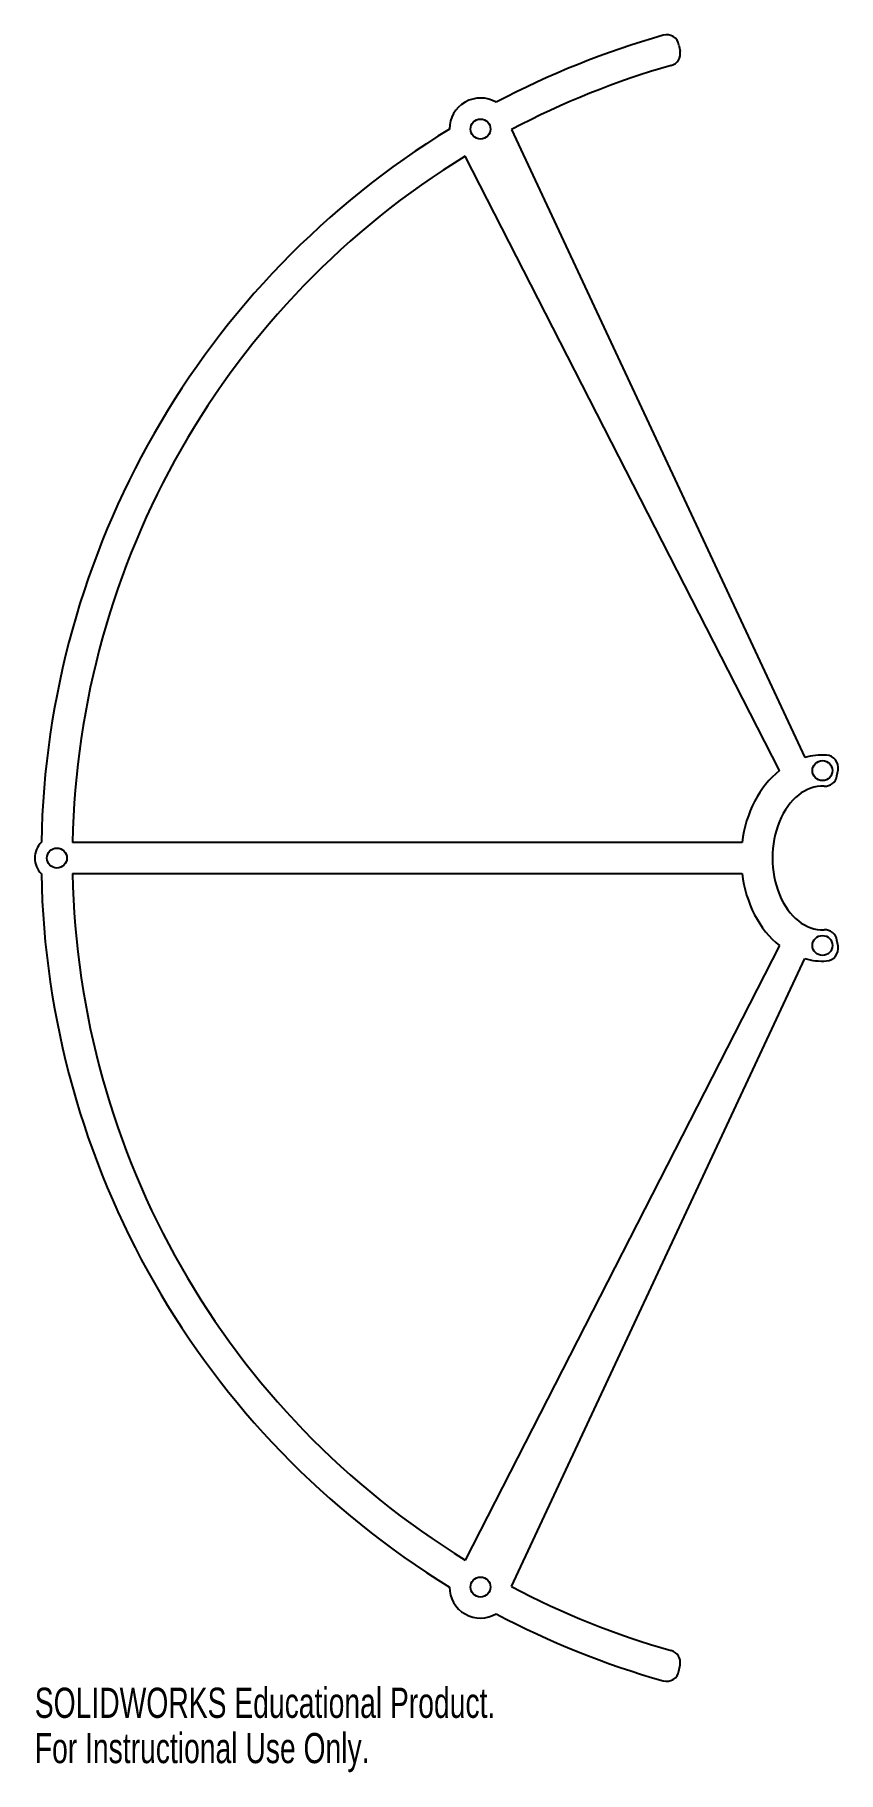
# Model space of a CAD drawing. Header units: millimetres. Extents: x -126 to 3, y -146 to 132.
import ezdxf

# ---------------------------------------------------------------- set-up
doc = ezdxf.new("R2010")
doc.units = ezdxf.units.MM
doc.styles.add('SLDTEXTSTYLE0', font='TXT', dxfattribs={"width": 0.7})

msp = doc.modelspace()

# ---------------------------------------------------------------- linework, layer by layer
at = {"color": 7, "linetype": 'Continuous', "lineweight": 25}
for p, q in [((-22.96, 130.2), (-22.78, 129.21)), ((-49.74, 116.67), (-2.84, 16.1)), ((-6.88, 14), (-57.17, 112.43)), ((2.32, 13.14), (2.49, 14.14)), ((-12.85, 2.5), (-119.98, 2.5)), ((-119.98, -2.5), (-12.85, -2.5)), ((2.49, -14.14), (2.32, -13.14)), ((-6.88, -14), (-57.17, -112.43)), ((-49.74, -116.67), (-2.84, -16.1)), ((-22.96, -130.2), (-22.78, -129.21))]:
    msp.add_line(p, q, dxfattribs=at)
for centre in [(-54.71, 116.75), (0, 14), (-122.49, 0), (0, -14), (-54.71, -116.75)]:
    msp.add_circle(centre, 1.6, dxfattribs=at)
for centre, radius, start, end in [((12, 0), 137, 105.8747, 117.9363), ((-24.93, 129.85), 2, 10, 105.8747), ((-24.75, 128.86), 2, 285.9187, 10), ((12, 0), 132, 105.9187, 117.8851), ((-54.71, 116.75), 4.97, 59.4755, 180.0101), ((12, 0), 137, 121.5493, 178.9447), ((12, 0), 132, 121.6005, 178.9148), ((0.52, 14.48), 2, 350, 86.3657), ((0.35, 13.49), 2, 267.3634, 350), ((-122.49, 0), 3.54, 134.6053, 225.3947), ((12, 0), 137, 181.0553, 238.4507), ((12, 0), 132, 181.0852, 238.3995), ((0.35, -13.49), 2, 10, 92.6366), ((0.52, -14.48), 2, 273.6343, 10), ((-54.71, -116.75), 4.97, 179.9899, 300.5245), ((12, 0), 132, 242.1149, 254.0813), ((12, 0), 137, 242.0637, 254.1253), ((-24.75, -128.86), 2, 350, 74.0813), ((-24.93, -129.85), 2, 254.1253, 350)]:
    msp.add_arc(centre, radius, start, end, dxfattribs=at)
for major_axis, ratio, start_param, end_param in [((0, 16.5), 0.787879, 0.557681, 1.418695), ((0, 16.5), 0.787879, 6.233185, 6.503357), ((0, 11.5), 0.695652, 6.251162, 9.456802), ((0, 16.5), 0.787879, 1.722897, 2.583912), ((0, 16.5), 0.787879, 2.921421, 3.191593)]:
    msp.add_ellipse((0, 0), major_axis=major_axis, ratio=ratio, start_param=start_param, end_param=end_param, dxfattribs=at)

# ---------------------------------------------------------------- texts
at = {"color": 7, "linetype": 'Continuous', "char_height": 4.8336, "attachment_point": 1, "style": 'SLDTEXTSTYLE0'}
for s, insert in [('SOLIDWORKS Educational Product.', (-126.03, -132.87)), ('For Instructional Use Only.', (-126.03, -140.12))]:
    msp.add_mtext(s, dxfattribs=dict(at, insert=insert))

doc.saveas('drawing.dxf')
